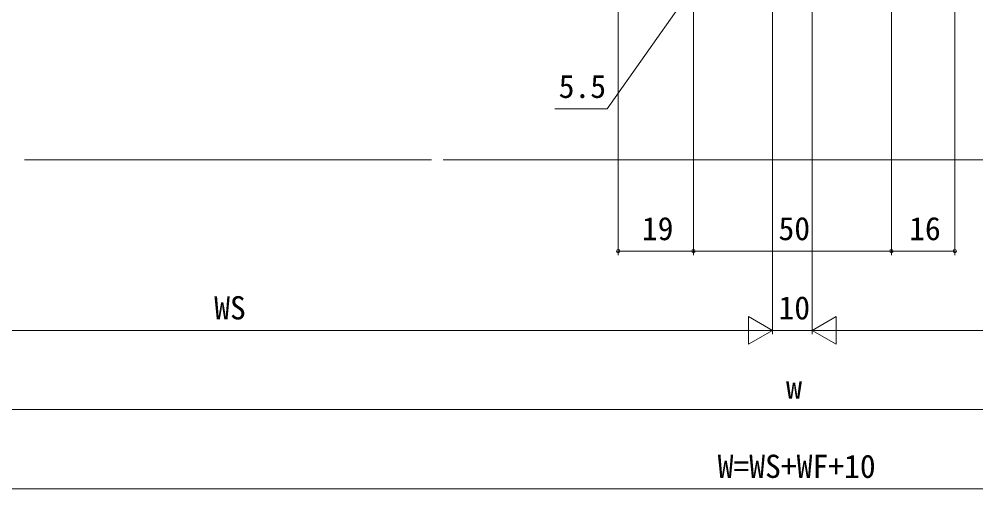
# Model space of a CAD drawing. Units: millimetres, scale not verified. Extents: x -1188 to -190, y -840 to 759.
# Drawn here: x -888.3 to -646.7, y -448.4 to -329.8 of the extents above; entities that cross this region are included whole.
import ezdxf
from ezdxf.enums import TextEntityAlignment as Align

# ---------------------------------------------------------------- set-up
doc = ezdxf.new("R2010")
doc.units = ezdxf.units.MM
doc.header["$LTSCALE"] = 4
doc.layers.add('0-5_YSS_K', color=3, linetype='Continuous', lineweight=9)
doc.layers.add('0-7_YKK_D', color=6, linetype='Continuous', lineweight=9)
doc.styles.add('ＭＳ ゴシック', font='')
doc.styles.get('ＭＳ ゴシック').set_extended_font_data('MS Gothic')

msp = doc.modelspace()

# ---------------------------------------------------------------- linework, layer by layer
at = {"layer": '0-5_YSS_K'}
for p, q in [((-886.949, -365.374), (-784.192, -365.374)), ((-781.192, -365.374), (-552.142, -365.374))]:
    msp.add_line(p, q, dxfattribs=at)
at = {"layer": '0-7_YKK_D'}
for p, q in [((-737.004, -232.875), (-737.004, -389.375)), ((-652.005, -248.172), (-652.005, -389.375)), ((-698.006, -251.072), (-698.006, -409.375)), ((-698.006, -251.072), (-698.006, -409.375)), ((-688.005, -251.072), (-688.005, -409.375)), ((-688.005, -251.072), (-688.005, -409.375)), ((-718.006, -268.172), (-718.006, -389.375)), ((-718.006, -268.172), (-718.006, -389.375)), ((-668.006, -268.172), (-668.006, -389.375)), ((-668.006, -268.172), (-668.006, -389.375)), ((-720.755, -325.574), (-739.833, -352.484)), ((-739.833, -352.484), (-753.033, -352.484)), ((-737.004, -388.375), (-718.006, -388.375)), ((-718.006, -388.375), (-668.006, -388.375)), ((-668.006, -388.375), (-652.005, -388.375)), ((-704.068, -404.875), (-704.068, -411.875)), ((-698.006, -408.375), (-704.068, -404.875)), ((-688.005, -408.375), (-681.943, -404.875)), ((-681.943, -411.875), (-681.943, -404.875)), ((-966.002, -408.375), (-705.006, -408.375)), ((-698.006, -408.375), (-710.131, -408.375)), ((-698.006, -408.375), (-704.068, -411.875)), ((-698.006, -408.375), (-688.005, -408.375)), ((-688.005, -408.375), (-675.881, -408.375)), ((-688.005, -408.375), (-681.943, -411.875)), ((-681.005, -408.375), (-420.006, -408.375)), ((-946, -428.375), (-440.005, -428.375)), ((-966.001, -448.375), (-420.006, -448.375))]:
    msp.add_line(p, q, dxfattribs=at)
for centre in [(-737.004, -388.375), (-718.006, -388.375), (-718.006, -388.375), (-668.006, -388.375), (-668.006, -388.375), (-652.005, -388.375)]:
    msp.add_circle(centre, 0.425, dxfattribs=at)

# ---------------------------------------------------------------- texts
at = {"layer": '0-7_YKK_D', "color": 4, "style": 'ＭＳ ゴシック'}
for s, p in [('5.5', (-752.033, -351.484)), ('19', (-731.025, -387.375)), ('50', (-696.526, -387.375)), ('16', (-663.526, -387.375)), ('WS', (-839.024, -407.375)), ('10', (-696.526, -407.375)), ('w', (-694.602, -427.375)), ('W=WS+WF+10', (-711.883, -447.375))]:
    msp.add_text(s, height=5.865, dxfattribs=at).set_placement(p, align=Align.BOTTOM_LEFT)

doc.saveas('drawing.dxf')
